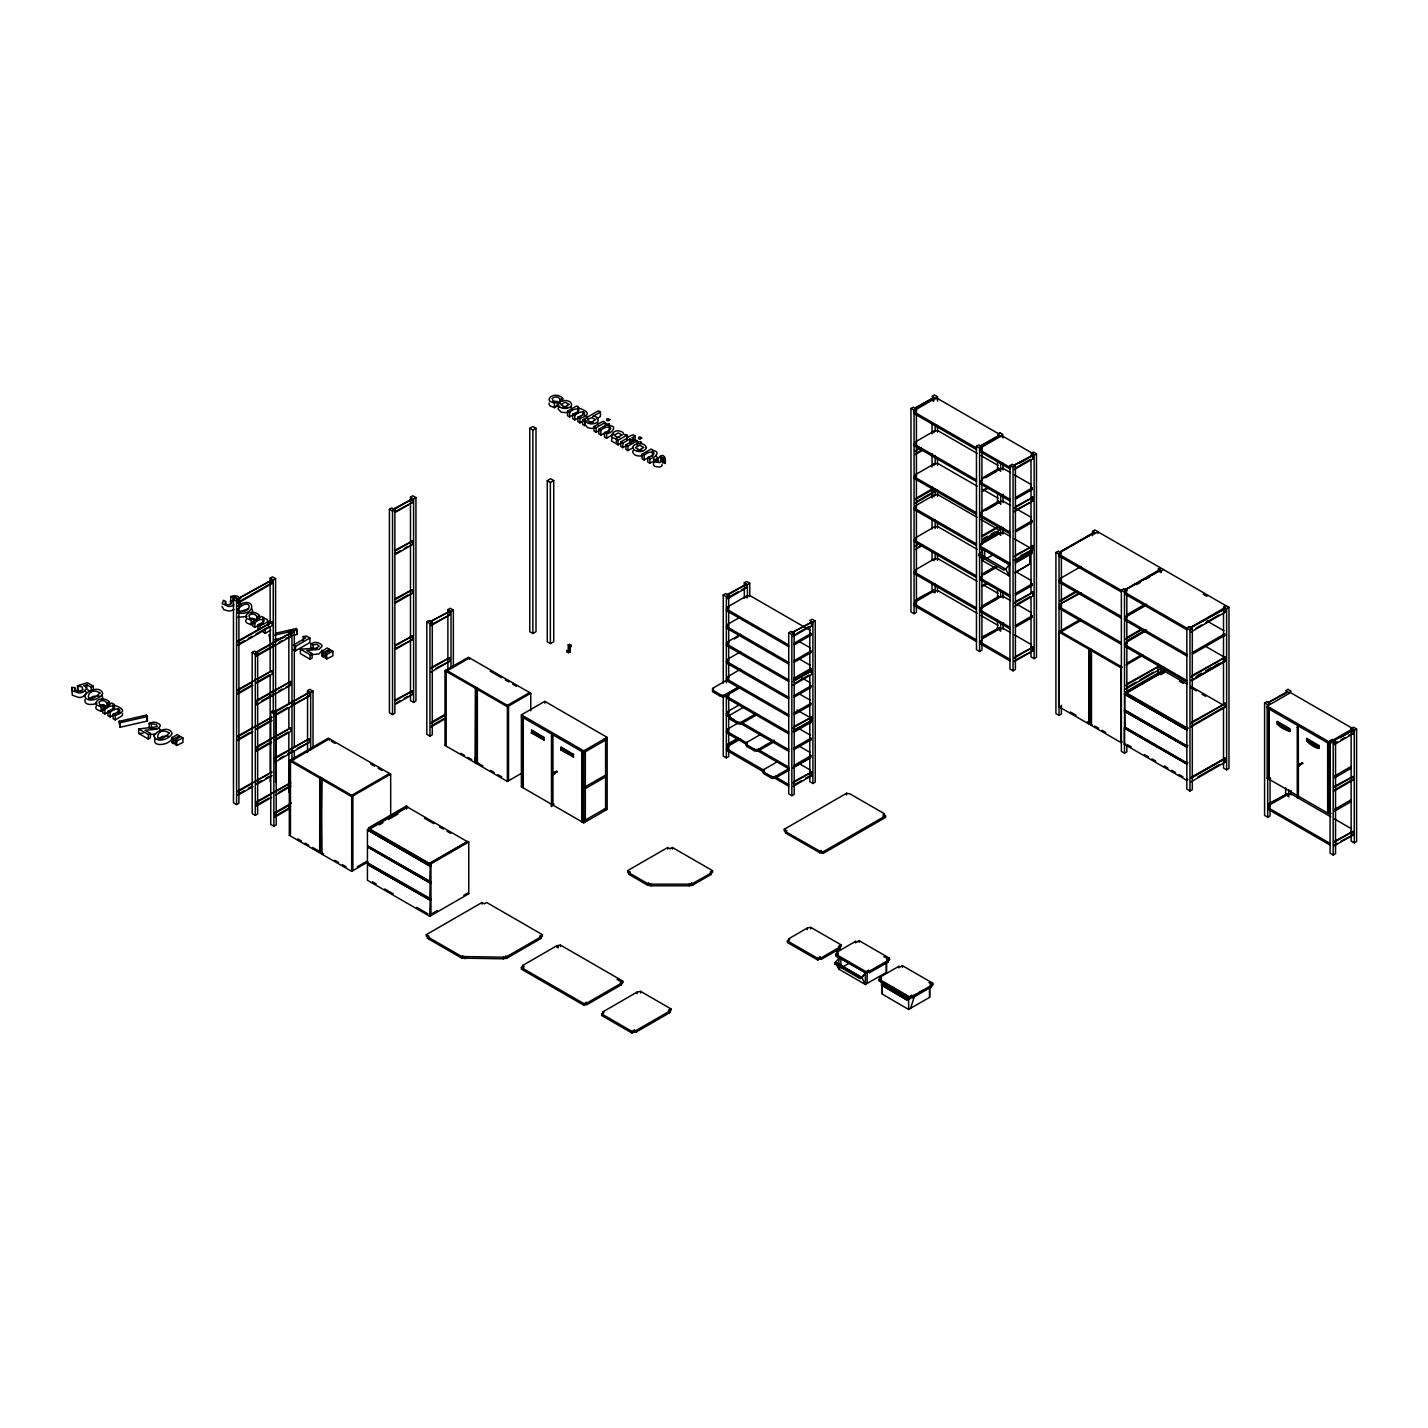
<?xml version="1.0" encoding="UTF-8"?>
<svg xmlns="http://www.w3.org/2000/svg" width="1428" height="1428" viewBox="0 0 1428 1428"><rect width="100%" height="100%" fill="white"/><g stroke="black" fill="none" stroke-linecap="round" stroke-linejoin="round"><path stroke-width="1.5" d="M557.063 772.334C557.991 769.728 554.01 772.602 557.099 771.602M1302.836 763.623L1301.783 762.623L1301.711 763.873L1302.747 762.855M319.765 852.48L319.872 777.385L319.658 852.873L289.313 835.344L289.313 760.642L328.315 738.151L390.683 774.154L390.683 815.906M319.426 852.284L319.872 847.589M475.453 762.588L475.56 687.493L477.363 688.064L477.363 763.23L478.434 763.855L477.095 763.891L507.368 781.455L521.506 773.298M475.131 762.391L475.185 757.929M1089.153 723.728L1089.261 648.615L1091.063 649.204L1091.063 724.371L1092.134 724.978L1090.724 725.067L1090.76 650.329L1092.081 650.24L1090.956 649.579M1088.832 723.532L1088.886 719.052M110.92 710.591L104.904 713.964L102.798 712.75L102.798 708.252L104.904 709.448C110.527 703.308 120.827 706.271 107.992 711.233L107.992 715.749L110.099 716.963L114.775 714.25M430.56 866.136L368.192 830.132L368.585 828.276L430.953 864.297L430.56 866.136L367.424 829.918L367.424 846.054L430.953 881.844M1126.621 695.49L1187.489 730.172L1125.121 694.169L1125.514 692.33L1187.882 728.334M1124.728 711.501L1124.728 694.186M1186.704 778.956L1187.882 779.634L1186.704 780.313L1124.354 744.309L1124.354 728.173L1187.489 764.391L1125.121 728.387L1124.728 711.287M172.145 737.116C171.949 745.059 150.618 748.201 155.241 738.33M106.672 708.181C109.599 702.522 103.173 698.078 98.978 702.148L99.746 704.611L103.941 705.254L103.941 709.752L101.174 711.34L97.033 709.627A6.712 3.873 0 0 1 95.801 707.431L96.283 705.932M256.701 620.769C259.128 615.379 252.81 611.773 248.954 615.575L249.704 618.038L253.916 618.663L253.916 621.662M559.919 403.017C562.311 397.752 555.563 395.003 552.243 398.501L552.993 400.965L557.188 401.589L557.188 406.087L554.421 407.676L550.298 405.963A6.712 3.873 0 0 1 549.066 403.767L549.173 402.999M881.344 985.07L906.958 1000.011L881.469 984.838M906.887 1000.064L907.405 998.975M221.983 606.454L223.928 609.774L228.498 610.988A5.694 3.284 0 0 0 231.961 610.399L233.96 609.221M531.502 731.297L531.662 730.226L544.122 737.419C544.514 741.239 530.466 731.886 531.662 730.226L544.122 738.33M544.122 740.115L531.502 733.099L531.662 732.029L544.122 739.222L543.979 740.204M560.883 748.272L561.043 747.183L573.52 754.395C574.038 757.179 559.758 749.468 561.043 747.183L573.52 755.287L573.52 754.395L573.199 755.376M573.52 757.09L560.883 750.075L561.043 748.986L573.52 756.197L573.36 757.179M1277.275 724.389L1277.417 723.3L1289.895 730.493C1290.68 733.171 1275.972 725.602 1277.417 723.3L1289.895 731.404M1319.293 746.576L1306.656 739.543L1306.816 738.472L1319.293 745.666L1319.133 746.665M1306.656 741.346L1306.816 740.275L1319.293 747.469C1319.668 751.289 1305.62 741.935 1306.816 740.275L1319.293 748.361M531.502 733.01L531.662 732.029L531.502 733.099M543.979 738.419L544.122 737.419L543.818 738.419M561.043 749.896L561.043 748.986L560.883 750.075M1289.734 729.69L1289.895 728.708L1277.417 721.497L1277.275 722.586L1289.895 729.601M1306.656 739.454L1306.816 738.472L1306.656 739.543M1319.133 748.468L1319.293 747.469L1318.972 748.468M983.392 549.423L978.448 555.438L1004.027 570.2L1004.366 568.915M552.529 773.387L552.707 774.583M552.636 774.012L553.261 772.726M1298.391 765.426L1299.516 763.801L1298.248 765.105M1298.998 764.48C1308.369 760.66 1293.072 767.55 1300.301 763.855M74.702 690.599L74.702 687.582L71.668 687.439L72.31 690.724L78.808 692.973A6.837 3.945 0 0 0 82.895 692.259L86.34 688.831A6.212 3.588 0 0 0 85.234 686.654L83.716 685.726L86.805 684.762L91.231 687.314L93.266 686.136L93.266 690.634M598.35 425.169L597.654 422.438M660.914 460.923L661.128 457.442L665.341 458.995C663.556 451.641 656.862 457.174 658.005 462.029M664.538 460.958L665.341 463.493L662.503 461.958M74.702 687.582L74.863 689.974L78.754 691.295L82.949 689.653L82.021 686.904L77.505 685.761L77.505 690.277L82.021 691.402M660.914 457.906L662.217 460.798L659.718 462.618L654.899 461.958L653.471 459.691L656.505 459.352L656.809 460.887L658.826 460.941M910.618 1008.168L914.527 996.101L908.601 999.529L882.629 984.142M860.191 978.019L861.495 977.216M860.352 977.805L834.666 963.454M1298.855 764.694L1299.319 765.729L1299.891 763.623M85.073 699.345C83.145 705.682 93.534 705.146 96.997 703.022M159.954 731.921L160.329 730.529A6.355 3.677 0 0 0 159.151 728.494M246.241 619.359L245.777 620.859A6.712 3.873 0 0 0 247.008 623.036L251.149 624.75L253.916 623.161L252.435 623.197M586.997 418.6L587.551 417.119L586.212 415.726M552.386 773.066L554.582 772.619M554.242 774.19C559.99 769.585 552.047 771.959 553.546 774.458M611.773 438.182L611.487 441.002L614.611 442.841M1004.259 569.165L1005.294 568.79M835.915 962.454L834.595 963.704M101.531 700.059L102.745 697.971L101.995 695.543M251.506 613.487L252.72 611.398L251.971 608.953M554.028 774.476L554.528 772.584M237.673 609.131C252.256 595.262 253.666 615.129 237.708 610.845M1009.596 564.56L1005.615 569.094L979.269 553.868L982.839 560.811L982.285 548.316M1009.257 575.948L982.732 560.758M839.593 957.867L835.023 962.65M834.648 963.864L860.209 978.626M865.35 972.29L865.422 984.499L838.914 969.184L838.914 957.135M861.798 977.395L867.117 971.522L867.189 982.357L865.386 984.463L861.798 977.395L835.523 962.222L839.146 969.148M867.189 971.558L861.816 977.52L835.451 962.311L839.039 969.237M233.96 604.722L231.961 605.9A5.694 3.284 0 0 1 228.498 606.489L222.143 603.687L223.536 600.278L225.624 601.491L225.178 603.562C226.945 606.543 235.12 603.58 230.443 601.063L233.532 600.617M570.718 406.694C574.734 400.768 562.632 398.662 559.312 402.303A6.462 3.731 0 0 0 558.152 404.481C559.615 409.354 567.166 409.425 570.718 406.694L571.843 409.033M552.475 773.833C555.171 771.12 552.457 775.511 552.368 774.494M553.296 774.422L554.653 772.887L553.1 772.566M1298.427 725.977L1297.267 727.548M609.274 424.991L609.256 423.42M606.561 423.42L606.115 424.634L607.9 425.33M319.729 778.117L289.313 760.642M475.435 688.225L445 670.749L445 745.452L475.453 762.909M321.55 852.73L320.925 777.992L319.872 777.385M477.327 762.802L476.577 688.064M1089.136 649.347L1058.701 631.872L1058.701 706.592L1089.064 724.121L1089.261 648.615M1090.867 723.996L1090.278 649.204M613.612 433.987L606.597 438.253L604.49 437.039L604.49 432.541C617.842 427.632 606.24 424.17 600.885 430.471L598.778 429.257L598.778 433.755L600.885 434.969L609.167 431.363M88.857 698.827L93.159 696.346L99.157 696.043M238.833 612.237L247.597 609.006M158.205 738.865L162.506 736.384L168.504 736.08M239.226 601.545L239.993 601.01A5.105 2.945 0 0 0 240.529 600.456M1090.992 723.96L1087.333 721.765M268.143 624.714L269.178 624.036M171.753 738.133L177.126 734.563L179.517 735.938L173.323 739.044L171.753 738.133L171.753 742.631L173.323 743.542L176.429 741.989M175.162 740.097L180.535 736.527L182.927 737.901L182.927 742.399L176.733 745.505L175.162 744.595L175.162 740.097L176.733 741.007L182.927 737.901M326.387 655.398L323.299 656.951L321.728 656.041L321.728 651.543L327.101 647.973L329.493 649.347L329.493 652.346M325.12 653.506L330.511 649.936L332.885 651.311L332.885 655.827L326.709 658.933L325.12 658.005L325.12 653.506L326.709 654.417L332.885 651.311M554.064 733.706L551.494 736.277M551.494 805.588L551.494 806.481L552.672 804.91L552.672 734.706M1297.267 796.86L1297.267 797.77L1298.427 796.199L1298.284 725.888M237.084 606.168C255.862 593.905 257.219 616.825 237.351 612.898M562.703 401.411L562.703 398.412C559.794 394.217 550.708 393.932 549.066 399.269A6.712 3.873 0 0 0 550.298 401.464L554.421 403.178L557.188 401.589M559.919 400.018L562.703 398.412M233.478 599.332L235.816 597.975L238.922 599.778L238.922 803.214L236.584 804.571L233.478 802.768L233.478 599.332L236.584 601.134L238.922 599.778M270.142 622.394L270.142 578.161L272.48 576.823L275.586 578.608L275.586 711.287M389.416 509.296L391.754 507.957L394.86 509.76L394.86 713.197L392.522 714.535L389.416 712.75L389.416 509.296L392.522 511.099L394.86 509.76M410.479 497.14L412.817 495.784L415.941 497.587L415.941 701.023L413.602 702.38L410.479 700.577L410.479 497.14L413.602 498.943L415.941 497.587M529.752 428.275L532.876 426.472L536 428.275L536 631.711L532.876 633.514L529.752 631.711L529.752 428.275L532.876 430.078L536 428.275M392.914 509.278L412.424 498.907L412.424 502.513L395.574 512.241M272.088 579.946L236.834 599.385L272.088 579.946L272.088 583.534L237.619 603.437M393.7 509.725L412.424 498.907M270.142 578.161L273.248 579.964L275.586 578.608M574.288 414.209L569.611 416.905L567.523 415.709L567.523 411.21L576.591 405.963L578.679 407.176L577.84 407.658C583.534 409.836 594.655 413.549 579.964 418.386L577.858 417.172L577.858 421.671L579.964 422.884L585.551 419.653M236.834 602.991L271.302 583.088M394.788 511.795L412.424 502.513M567.523 411.21L569.611 412.406C575.252 406.266 585.551 409.211 572.699 414.191L572.699 418.69L574.806 419.903L580.839 416.548M572.699 414.191L574.806 415.405C580.446 409.283 590.799 412.174 577.858 417.172M582.606 419.903L585.641 420.564L584.695 425.615L582.606 424.402L582.606 419.903L598.332 410.836L600.42 412.032L600.42 416.548L596.565 418.761M600.42 412.032L592.709 416.494C598.564 415.173 600.67 422.902 594.155 423.527A6.497 3.748 0 0 1 590.442 423.848L587.247 422.884L585.641 420.564M109.456 705.057L109.456 702.058C106.529 697.881 97.443 697.596 95.801 702.933A6.712 3.873 0 0 0 97.033 705.129L101.174 706.842L103.941 705.254M106.672 703.665L109.456 702.058M259.414 618.485L259.414 615.486C256.504 611.291 247.419 611.005 245.777 616.343A6.712 3.873 0 0 0 247.008 618.538L251.149 620.252L253.916 618.663M256.647 617.092L259.414 615.486M102.798 708.252L111.866 703.004L113.972 704.218L113.133 704.7C118.81 706.878 129.948 710.591 115.24 715.428L113.133 714.214L113.133 718.712L115.24 719.926L122.272 715.642L122.612 713.679M260.896 624.018L254.862 627.374L252.774 626.16L252.774 621.662L261.842 616.432L263.93 617.628L263.091 618.128L267.018 619.216L267.464 620.93L270.588 621.287M599.76 430.131L596.119 432.22L594.03 431.006L594.03 426.508L603.098 421.278L605.186 422.492L605.186 426.99M252.774 621.662L254.862 622.876C260.503 616.717 270.802 619.681 257.968 624.661L257.968 629.159M594.03 426.508L596.119 427.722L605.186 422.492M598.778 429.257L607.846 424.009L609.952 425.223L609.113 425.705C617.86 425.598 612.326 433.219 606.597 433.755L604.49 432.541M107.992 711.233L110.099 712.447C115.739 706.324 126.075 709.216 113.133 714.214M257.968 624.661L260.057 625.875L267.232 622.18L269.678 623.465M236.834 641.493L272.088 622.055L272.088 625.642L237.619 645.545M394.788 550.298L412.424 541.016L412.424 544.621L395.574 554.35M237.619 641.957L272.088 622.055M395.574 550.762L412.424 541.016M236.834 645.099L244.491 640.672M248.329 638.459L252.149 636.263M255.987 634.05L269.392 626.303M394.788 553.903L400.411 550.655M404.16 548.495L407.908 546.335M263.109 632.122L265.215 633.336L270.82 630.105M621.644 442.769L618.021 444.858L615.914 443.644L616.86 438.592C606.614 438.967 613.522 428.257 620.377 431.345A5.801 3.356 0 0 1 623.09 432.613L623.929 434.523L627.088 435.129L627.088 439.628M547.263 480.683L550.601 478.755L553.725 480.558L553.725 641.69L550.369 643.617L547.263 641.815L547.263 480.683L550.369 482.486L553.725 480.558M615.914 439.146L618.021 440.359L627.088 435.129M252.185 652.435L254.523 651.097L257.647 652.899L257.647 814.031L255.309 815.37L252.185 813.567L252.185 652.435L255.309 654.238L257.647 652.899M288.849 704.111L288.849 631.283L291.187 629.926L294.311 631.729L294.311 746.505M626.374 445.572L622.822 447.642L620.734 446.428L620.734 441.93L627.838 437.825L626.946 437.307L633.122 434.772L635.21 435.986L635.21 440.484M256.326 652.757L290.794 632.854L290.794 636.46L256.326 656.344L255.541 652.293L290.794 632.854M288.849 631.283L291.972 633.068L294.311 631.729M620.734 441.93L622.822 443.126L629.944 439.021L631.569 439.967L633.514 438.842L633.514 441.841M635.21 435.986L631.89 437.896L633.514 438.842M255.541 655.898L274.694 644.849M278.531 642.636L282.351 640.422M286.189 638.209L290.794 636.46M633.407 447.464L627.981 450.605L625.875 449.392L625.875 444.893L634.942 439.663L637.049 440.877L637.049 445.375M625.875 444.893L627.981 446.107L637.049 440.877M303.2 641.029L303.2 636.513L305.681 637.959L293.347 645.081L295.507 646.331L309.894 638.03L309.894 642.546L295.507 650.829L293.347 649.579M138.677 728.958L148.333 734.527L150.368 733.349L150.368 737.865L148.333 739.026L138.677 733.456L138.677 728.958L157.223 726.727L156.384 724.567L149.155 723.371L149.155 727.869L156.384 729.083M650.115 456.674L644.189 459.977L642.082 458.745L642.082 454.247L651.15 449.017L653.256 450.231L652.418 450.712C661.182 450.605 655.63 458.209 649.901 458.763L647.794 457.549L647.794 462.047L649.901 463.261C651.525 461.815 660.629 459.156 655.987 456.014M236.834 690.117L272.088 670.66L272.088 674.266L256.772 683.102M394.788 598.921L412.424 589.639L412.424 593.227L395.574 602.973M642.082 454.247L644.189 455.461C649.544 449.177 661.146 452.64 647.794 457.549M237.619 690.563L252.934 681.709M256.772 679.496L272.088 670.66M395.574 599.367L412.424 589.639M236.834 693.705L252.149 684.869M255.987 682.655L269.392 674.909M394.788 602.509L407.908 594.941M237.619 694.151L252.934 685.315M300.416 649.169L310.072 654.738L312.107 653.56L312.107 658.058L310.072 659.236L300.416 653.667L300.416 649.169L316.123 648.169L319.194 646.188L316.998 644.314L313.053 644.831L310.893 643.582L310.893 648.08L313.053 649.329L313.053 644.831M255.541 700.916L290.794 681.459L290.794 685.065L256.326 704.968L256.326 701.362L290.794 681.459M261.288 701.202L274.694 693.455M278.531 691.241L282.351 689.028M286.189 686.814L290.794 685.065M270.749 711.912L273.087 710.555L276.211 712.358L276.211 824.902L273.873 826.259L270.749 824.456L270.749 711.912L273.873 713.714L276.211 712.358M307.555 752.449L307.555 690.652L309.894 689.313L313.018 691.116L313.018 748.486M426.829 621.805L429.168 620.448L432.291 622.251L432.291 734.795L429.953 736.152L426.829 734.349L426.829 621.805L429.953 623.59L432.291 622.251M447.892 671.428L447.892 609.631L450.248 608.274L453.354 610.077L453.354 667.465M274.265 711.715L309.501 692.259L309.501 695.864L275.033 715.767L275.033 712.161L309.501 692.259M449.856 611.238L430.346 621.608L449.856 611.238L449.856 614.843L431.113 625.642M307.555 690.652L310.679 692.455L313.018 691.116M447.892 609.631L451.016 611.434L453.354 610.077M236.834 736.473L272.088 717.017L256.772 725.87M394.788 645.277L412.424 635.995L412.424 639.583L395.574 649.329M274.265 715.321L287.653 707.574M291.49 705.361L309.501 695.864M432.202 624.125L449.856 614.843M237.619 736.919L252.934 728.066M395.574 645.724L412.424 635.995M236.834 740.061L250.239 732.332M255.987 729.012L271.302 720.176M394.788 648.865L412.424 639.583M237.619 740.525L252.934 731.671M256.772 729.458L272.088 720.622M255.541 747.272L290.794 727.816L290.794 731.422L275.479 740.257M271.641 738.883L256.326 747.719L256.326 751.324L271.641 742.471M275.479 736.669L290.794 727.816M257.468 749.771L270.874 742.024M274.694 739.811L288.099 732.082M274.265 758.072L309.501 738.615L309.501 742.221L275.033 762.124L275.033 758.518L309.501 738.615M432.202 666.876L449.856 657.594L449.856 661.2L431.113 672.017M431.113 668.411L449.856 657.594M279.995 758.357L283.833 756.144M287.653 753.93L293.4 750.61M297.238 748.397L309.501 742.221M435.951 668.322L449.856 661.2M445 670.749L468.402 657.237L530.752 693.24L530.752 710.823M236.834 791.38L272.088 771.923L256.772 780.777M394.788 700.184L412.424 690.902L412.424 694.508L395.574 704.236M237.619 791.826L252.934 782.99M395.574 700.63L412.424 690.902M236.834 794.985L244.491 790.559M248.329 788.345L252.149 786.132M255.987 783.918L261.735 780.598M265.554 778.403L269.392 776.189M396.663 702.701L400.411 700.541M404.16 698.381L407.908 696.221M237.619 795.432L252.934 786.578M256.772 784.365L272.088 775.529M916.419 479.683L916.419 612.362L914.081 613.719L910.957 611.916L910.957 408.479L913.295 407.123L916.419 408.926L916.437 477.041L914.098 478.398L976.466 514.401M933.198 397.627L914.473 408.444L933.983 398.073L933.198 397.627L933.198 401.232M910.957 408.479L914.081 410.264L916.419 408.926M937.5 396.752L935.161 398.109L932.038 396.306L934.376 394.949L937.5 396.752L937.5 401.179M915.277 409.961L933.983 399.162L937.5 398.483L997.976 433.398M916.437 410.639L914.098 411.996L976.466 447.999M255.541 802.179L290.794 782.722L275.479 791.576M271.641 793.789L256.326 802.625L256.326 806.231L271.641 797.377M255.541 805.785L268.946 798.038M278.531 792.522L290.009 785.882M275.479 795.182L290.794 786.328M977.18 453.39L937.5 430.471L933.983 431.149L915.277 441.948L916.437 442.626L914.098 443.983L976.466 479.986M274.265 812.978L291.49 803.036M432.202 721.783L445.322 714.214M290.348 804.589L275.033 813.424L275.033 817.03L290.348 808.194M431.113 723.318L446.107 714.66M568.38 651.222L568.219 644.831L570.879 645.099L570.718 646.723L569.165 644.474L570.879 646.634M916.437 444.251L914.098 445.607L976.466 481.611M569.165 645.831L569.326 644.206M568.219 644.831L570.879 645.099M276.175 815.477L289.581 807.73M432.202 725.388L443.448 718.891M568.844 652.578L567.13 650.418L567.291 651.668L569.79 652.043L570.718 645.367M431.113 726.923L446.107 718.266M567.291 651.668L568.219 651.132M569.951 652.132L567.13 650.418L567.13 651.953L569.951 652.132L569.951 645.831M915.259 450.998L920.864 447.767M916.348 453.069L920.096 450.909M915.259 454.604L922.738 450.284M390.683 774.154L351.663 796.645L321.318 779.117L321.318 853.837L351.663 871.348L367.996 861.959M530.752 693.24L507.368 706.753L477.023 689.224L477.059 763.926M289.313 835.344L290.473 834.666L290.473 759.964L352.877 795.985L352.877 870.705M445 745.452L446.179 744.773L446.179 670.071L508.546 706.075L508.546 780.795L507.368 780.116M977.18 486.18L937.5 463.279L933.983 463.957L915.277 474.756L916.437 475.435L914.098 476.774L976.466 512.777M981.928 612.558L981.928 650.151L979.59 651.507L976.466 649.704L976.466 446.268L978.805 444.911L981.928 446.714L981.928 544.014M723.246 683.227L723.246 594.941L725.585 593.584L728.691 595.387L728.691 679.264M744.309 598.225L744.309 582.767L746.648 581.428L749.771 583.213L749.771 596.458M981.857 446.25L998.69 436.522L997.529 435.843M976.466 446.268L979.59 448.071L981.928 446.714M726.745 594.708L746.255 584.338L746.255 587.943L727.53 598.76M727.53 595.155L746.255 584.338M1033.336 453.818L1002.974 436.29L999.475 436.968L980.768 447.767L981.928 448.446L979.59 449.802L1009.953 467.331M522.969 717.552L522.969 787.756L521.399 786.864L521.399 714.857L544.8 701.344L607.15 737.348L607.15 809.373L583.766 822.867L582.213 821.975L582.213 751.753L607.15 737.348M723.246 594.941L726.352 596.743L728.691 595.387M744.309 582.767L747.433 584.57L749.771 583.213M981.928 450.07L979.59 451.426L1009.953 468.937M726.745 598.314L737.99 591.817M741.739 589.657L746.255 587.943M810.229 630.408L749.754 595.494L746.237 596.172L727.53 606.971L728.691 607.65L726.352 609.006L788.72 645.01M916.348 498.086L933.198 488.358L933.198 491.946L916.348 501.692M915.259 499.621L933.983 488.804L933.983 492.392L915.259 503.209M977.18 517.364L937.5 494.463L933.983 495.123L915.277 505.923L916.437 506.601L914.098 507.957L976.466 543.961M369.763 828.954L407.569 807.123L467.599 841.788L429.774 863.619L429.774 864.957L426.026 862.798M379.205 824.849L382.99 822.671M388.666 819.386L398.109 813.942M406.391 809.158L407.569 807.123M738.758 617.931L727.53 624.411L728.691 625.089L726.352 626.446L788.72 662.449M981.857 478.237L998.69 468.509L998.69 470.133L997.529 469.455L997.547 460.637M982.625 478.683L999.475 468.955L1002.974 468.277L1010.56 472.668M985.588 477.684L996.815 471.204M981.928 480.433L979.59 481.789L1009.953 499.318M1009.953 465.599L1012.291 464.243L1015.397 466.046L1015.397 669.482L1013.059 670.839L1009.953 669.036L1009.953 465.599L1013.059 467.384L1015.397 466.046M1032.962 455.193L1013.452 465.564L1032.962 455.193L1032.962 458.799L1014.237 469.616M1019.11 463.44L1030.338 456.96M1036.478 453.872L1033.354 452.069L1031.016 453.426L1034.14 455.229L1036.478 453.872L1036.478 657.308L1034.14 658.665L1031.016 656.862L1031.016 597.154M1017.2 467.01L1030.32 459.423M983.731 489.786L987.48 487.626M982.625 491.321L988.247 488.073M368.192 847.232L430.56 883.236L430.56 882.076L368.192 846.072L368.192 847.232L430.56 883.236M740.632 634.3L727.53 641.868L728.691 642.546L726.352 643.885L788.72 679.889M734.242 638.994L737.99 636.834M916.437 540.212L914.098 541.569L976.466 577.572M357.375 866.742L366.835 861.298M915.259 545.978L919.007 543.818M430.56 900.354L367.799 864.565L430.56 900.354L430.953 898.498L429.774 899.176L367.424 863.172L367.46 847M918.222 546.96L921.97 544.8M981.857 511.028L998.69 501.299L998.69 502.924L997.529 502.245M915.259 549.566L922.738 545.246M1010.56 505.458L1002.974 501.085L999.475 501.764L980.768 512.563L981.928 513.241L979.59 514.58L1009.953 532.109M740.632 651.739L727.53 659.308L728.691 659.986L726.352 661.342L788.72 697.346M985.588 510.492L996.815 504.013M1015.379 497.587L1032.212 487.858L1032.212 489.483L1015.379 499.211M583.463 750.682L581.892 751.574L581.892 821.796L583.463 820.886M521.399 786.864L522.969 785.971M788.72 632.747L791.058 631.39L794.182 633.193L794.182 794.325L791.844 795.682L788.72 793.879L788.72 632.747L791.844 634.55L794.182 633.193M811.747 622.162L792.237 632.515L811.747 622.162L811.747 625.75L793.004 636.567M815.245 621.019L812.139 619.234L809.801 620.573L812.907 622.376L815.245 621.019L815.245 782.151L812.907 783.508L809.801 781.705L809.801 675.765M1015.326 506.601L1032.962 497.301L1032.962 500.907L1014.237 511.724M795.985 633.961L809.087 626.392M1014.237 508.118L1032.962 497.301M1015.326 510.189L1032.962 500.907M740.632 669.196L727.53 676.747L728.691 677.425L726.352 678.782L788.72 714.785M915.277 569.915L933.983 559.116L937.5 558.437L977.18 581.339M740.436 687.457L725.121 696.293A3.302 1.91 0 0 1 720.444 696.293L713.393 692.205L713.393 690.599A3.302 1.91 0 0 1 713.393 687.885L726.781 680.156M916.437 570.575L914.098 571.932L976.466 607.935M794.111 643.243L810.943 633.532L810.943 635.139L794.111 644.867M981.857 535.875L998.707 526.147M982.625 536.321L999.493 526.593L999.493 530.199L982.625 539.927M983.731 538.392L987.48 536.232M991.228 534.072L994.959 531.912M981.857 542.212L998.69 532.483L998.69 534.108L981.857 543.836M982.589 542.622L999.421 532.912L1000.635 533.608L1002.974 532.269L1010.56 536.642M468.759 842.002L467.599 841.342L429.774 863.172L430.953 863.833L468.759 842.002L468.759 893.767L429.774 916.276L367.424 880.273L367.46 864.101M430.953 864.743L368.192 828.954M713.393 690.599L720.444 694.668A3.302 1.91 0 0 0 725.121 694.668L738.526 686.939M729.405 692.651L733.153 690.492M738.758 687.725L727.53 694.204L728.691 694.883L726.352 696.221L788.72 732.225M1015.379 530.377L1032.212 520.667L1032.212 522.273L1015.379 532.001M794.111 660.7L810.943 650.972L810.943 652.596L794.111 662.306M554.064 803.928L552.511 804.821L552.511 734.617M585.248 786.81L605.526 775.118M585.248 788.613L605.526 776.921M916.348 599.349L933.983 590.067L915.259 600.885M986.552 558.544L992.406 555.171M977.18 613.326L937.5 590.424L933.983 591.103L915.277 601.902L916.437 602.58L914.098 603.919L976.466 639.923M738.758 705.164L727.53 711.644L728.691 712.322L726.352 713.679L730.136 715.856M916.437 604.187L914.098 605.543L976.466 641.547M757.179 714.571L741.864 723.407A3.302 1.91 0 0 1 737.187 723.407L730.136 719.319L730.136 717.713A3.302 1.91 0 0 1 730.136 715L743.524 707.271M794.111 678.139L810.943 668.411L810.943 670.035L794.111 679.764M794.111 680.049L811.747 670.767L811.747 674.355L793.004 685.172M793.004 681.584L811.747 670.767M981.857 574.199L994.941 566.63M1015.326 555.206L1032.962 545.924L1032.962 549.512L1014.237 560.329M795.985 682.566L809.087 674.998M982.625 574.645L995.727 567.077M1014.237 556.741L1032.962 545.924M983.713 574.734L996.815 567.184M981.928 576.394L979.59 577.751L1009.953 595.28M1020.949 555.563L1032.962 549.512M430.953 898.944L368.192 863.172L368.192 864.333M1015.326 561.525L1032.158 551.815L1032.158 553.439L1015.326 563.15M736.884 723.693L727.53 729.083L728.691 729.762L726.352 731.118L747.147 743.113M730.136 717.713L737.187 721.783A3.302 1.91 0 0 0 741.864 721.783L755.269 714.054M981.857 585.837L985.606 583.677M982.625 586.283L988.247 583.035M794.111 695.579L810.943 685.868L810.943 687.475L794.111 697.203M582.213 821.975L583.766 821.064M585.248 820.118L605.526 808.426L607.15 809.373M1014.951 572.574L1030.195 563.774L1030.195 553.725L1030.123 563.828L1014.897 572.699M1061.379 705.218L1061.379 714.054L1059.04 715.41L1055.917 713.607L1055.917 552.475L1058.255 551.119L1061.379 552.922L1059.023 554.367L1121.391 590.389L1123.711 588.907L1126.835 590.71L1124.514 592.192L1186.882 628.195L1189.97 629.873L1192.309 628.516L1192.309 789.648L1189.97 791.005L1186.846 789.202L1186.846 628.07L1189.185 626.714L1192.309 628.516M1092.581 531.305L1094.919 529.949L1098.043 531.751L1095.669 533.215L1092.581 531.305L1092.581 535.714M431.667 913.831L437.343 910.564M463.814 895.285L467.599 893.089L468.759 893.767M726.745 744.595L737.99 738.097M1060.201 553.975L1060.201 552.35L1094.491 532.555L1094.491 534.161M727.53 745.041L738.776 738.544M740.632 738.972L727.53 746.541L728.691 747.219L726.352 748.558L764.159 770.388M794.111 713.036L810.943 703.308L810.943 704.932L794.111 714.643M981.857 606.186L998.69 596.458L998.69 598.082L981.857 607.81M774.119 741.792L758.803 750.628A3.302 1.91 0 0 1 754.127 750.628L747.076 746.558L747.076 744.934A3.302 1.91 0 0 1 747.076 742.221L760.464 734.492M982.625 606.632L999.475 596.922L1002.974 596.244L1010.56 600.617M981.928 610.006L979.59 611.362L1009.953 628.891M723.246 696.471L723.246 756.072L726.352 757.875L728.691 756.519L728.691 692.509M1015.379 593.548L1032.212 583.82L1032.212 585.444L1015.379 595.173M426.276 934.68L428.614 936.036L428.614 937.66L426.276 936.304L426.276 934.68L482.021 902.496L484.36 903.853L486.698 902.496L542.426 934.68L542.426 936.304L540.087 937.66L540.087 936.036L542.426 934.68M540.087 936.036L541.266 938.321L506.958 958.134L503.459 958.813L461.744 958.134L427.436 938.321L428.614 936.036M794.111 726.406L811.747 717.124L811.747 720.729L793.004 731.529M427.436 938.321L428.614 937.66M793.004 727.941L811.747 717.124M747.076 744.934L754.127 749.004A3.302 1.91 0 0 0 758.803 749.004L774.119 740.168M1015.326 601.563L1032.962 592.281L1032.962 595.887L1014.237 606.686M794.111 730.011L811.747 720.729M1014.237 603.098L1032.962 592.281M794.111 730.476L810.943 720.747L810.943 722.372L794.111 732.1M1081.157 566.416L1060.201 578.519L1061.361 580.821M1017.2 604.08L1030.32 596.511M1061.361 579.197L1059.023 580.553L1121.391 616.557M981.857 637.138L999.493 627.856L982.625 637.602M981.857 638.173L998.69 628.445L997.529 627.784M982.625 638.619L999.475 628.909L1002.974 628.231L1010.56 632.604M794.111 747.915L810.943 738.205L810.943 739.811L794.111 749.539M981.928 640.387L979.59 641.725L1009.953 659.254M789.149 770.12L775.743 777.849A3.302 1.91 0 0 1 771.066 777.849L764.016 773.78L764.016 772.155A3.302 1.91 0 0 1 764.016 769.46L777.403 761.713M1015.379 625.535L1032.212 615.825L1032.212 617.431L1015.379 627.16M1061.2 599.831L1076.516 590.996M1060.058 601.384L1077.301 591.442M1061.2 603.437L1078.426 593.477M1081.121 592.834L1059.29 604.544M1061.361 606.989L1061.361 605.365L1059.023 606.721L1121.391 642.725M427.436 936.714L461.744 956.51L503.459 957.188L506.958 956.51L541.266 936.714M794.111 765.372L810.943 755.644L810.943 757.268L794.111 766.979M726.352 750.182L771.066 776.225A3.302 1.91 0 0 0 775.743 776.225L789.149 768.496M792.968 767.907L810.194 757.965M627.588 870.669L629.926 872.008L629.926 873.633L627.588 872.276L627.588 870.669L667.733 847.482L670.071 848.839L672.409 847.482L712.572 870.669L712.572 872.276L692.687 883.486L689.171 884.164L650.972 884.164L647.473 883.486L628.766 872.686L628.766 874.311L647.473 885.11L650.972 885.788L689.171 885.788L692.687 885.11L711.394 874.311L710.234 872.008L712.572 870.669M628.766 872.686L629.926 872.008M628.766 874.311L629.926 873.633M794.111 781.312L811.747 772.03L811.747 775.636L793.004 786.453M793.004 782.847L811.747 772.03M1136.331 584.73L1140.151 582.535M1145.863 579.232L1149.683 577.019M1161.16 572.646L1161.16 571.021L1163.499 569.54L1225.849 605.686M1015.326 656.469L1032.962 647.187L1032.962 650.793L1014.237 661.61M1058.701 631.872L1080.71 619.216M794.111 784.918L801.608 780.598M805.338 778.421L809.087 776.261M1014.237 658.005L1032.962 647.187M1061.075 631.89L1079.979 620.984M1015.326 660.075L1032.962 650.793M1126.799 614.772L1143.953 604.883M1146.648 604.222L1125.675 616.325L1126.853 617.003L1124.514 618.36L1186.882 654.363M1126.799 616.396L1143.953 606.489M522.559 967.131L522.559 965.506L556.849 945.711L560.365 945.033L622.733 981.036L622.733 982.66L620.395 984.017L621.555 984.695L620.395 982.393L622.733 981.036M621.555 984.695L587.247 1004.491L583.749 1005.169L521.381 969.166L521.381 967.541L523.719 966.185L523.719 967.809M785.418 832.917L786.596 830.632L785.418 832.917L819.726 852.73L823.224 853.391L885.592 817.387L885.592 815.781L823.224 851.784L819.726 851.106L784.258 830.9L784.258 829.275L846.625 793.272L850.124 793.95L884.432 813.746L883.254 816.048L884.432 813.746M1126.656 637.62L1141.972 628.784M1125.514 639.173L1142.757 629.23M1128.709 639.851L1145.863 629.944M1126.656 641.226L1145.791 630.159M1125.514 642.779L1146.648 630.408M1223.51 607.043L1225.849 605.543L1228.972 607.346L1228.972 768.478L1226.634 769.835L1223.51 768.032L1223.51 708.431M1126.781 663.27L1141.9 654.542M1090.76 650.329L1121.069 667.876L1122.247 667.215L1059.879 631.194M1126.049 665.037L1143.078 655.22M1225.474 608.471L1190.22 627.927L1225.474 608.471L1225.474 612.076L1191.006 631.979M1223.51 606.9L1226.634 608.703L1228.972 607.346M1058.701 706.592L1061.075 706.61M1195.968 628.213L1201.716 624.893M1205.535 622.679L1218.941 614.95M1126.656 683.976L1159.982 665.644L1159.982 669.232L1125.514 689.135M1125.514 685.529L1159.982 665.644M1126.656 687.582L1136.224 682.048M1140.062 679.835L1153.467 672.106M521.381 967.541L583.749 1003.545L587.247 1002.867L621.555 983.071M1192.291 652.578L1224.688 633.889L1224.688 635.496L1192.291 654.202M1187.007 684.173L1164.498 671.178L1126.692 692.991L1126.692 694.347M1160.714 674.694L1164.498 672.517L1164.498 671.178M602.848 1013.487L602.848 1011.881L637.138 992.067L640.654 991.389L671.017 1008.918L671.017 1010.542L668.679 1011.899L668.679 1010.274L671.017 1008.918M668.679 1010.274L669.893 1012.595L635.585 1032.39L634.371 1031.694L632.033 1033.051L601.67 1015.522L601.67 1013.898L604.008 1012.541L602.848 1011.881M1192.13 675.426L1225.474 657.076L1225.474 660.682L1191.006 680.585M1191.006 676.979L1225.474 657.076M1198.003 675.462L1201.823 673.266M1205.625 671.053L1211.355 667.751M1215.157 665.555L1218.976 663.36M1195.968 676.818L1201.716 673.498M1205.535 671.285L1225.474 660.682M1192.291 680.371L1224.688 661.682L1224.688 656.63M1090.724 725.067L1121.069 742.596L1122.247 741.917M1124.354 744.309L1125.514 743.631M788.577 940.463L788.577 938.856L807.284 928.039L810.783 927.379L841.146 944.89L841.146 946.514L838.807 947.871L840.021 948.567L838.807 946.246L841.146 944.89M840.021 948.567L821.314 959.366L820.1 958.67L817.762 960.027L787.399 942.498L787.399 940.874L789.738 939.517L788.577 938.856M601.67 1013.898L632.033 1031.427L634.371 1030.07L635.585 1030.784L669.893 1010.97M1124.496 753.199L1124.496 592.067L1121.373 590.264L1121.373 751.396L1124.496 753.199L1126.835 751.842L1126.835 745.22M1192.13 721.783L1225.474 703.451L1225.474 707.038L1191.006 726.941M1191.006 723.336L1225.474 703.451M1191.666 725.692L1223.796 707.146M787.399 940.874L817.762 958.402L820.1 957.046L821.314 957.76L840.021 946.942M1187.882 745.434L1186.704 746.112L1124.354 710.109M1126.621 712.59L1187.489 747.272L1127.013 712.358M1264.583 702.879L1266.922 701.541L1270.045 703.326L1267.707 704.682L1264.583 702.879L1264.583 815.424L1267.707 817.227L1270.045 815.888L1270.045 778.367M836.897 952.137L838.129 954.457L836.897 952.137L855.622 941.338L856.836 942.034L859.174 940.695L889.519 958.224L889.519 959.83L887.181 961.187L888.359 961.865L869.652 972.664L868.474 970.362L869.652 971.04L888.359 960.241L887.323 959.152M837.219 955.064L836.058 955.743L866.421 973.182L835.791 955.814L835.791 954.19L838.129 952.851M1270.295 778.135L1268.724 779.045L1267.171 778.135L1267.171 706.128L1290.555 692.634L1352.923 728.637M1270.295 707.931L1268.724 708.823L1268.724 779.045M1270.599 708.109L1269.046 709.002L1269.046 779.224L1327.665 813.067L1329.236 812.175M1187.882 762.534L1186.704 763.212L1124.354 727.209M840.985 968.005L848.607 963.597M1192.13 776.689L1225.474 758.357L1225.474 761.963L1191.006 781.848M1191.666 777.457L1223.796 758.911M1191.006 778.26L1225.474 758.357M1197.878 776.975L1218.941 764.819M835.791 954.19L866.136 971.718L868.474 970.362M889.519 958.224L887.181 959.562L888.341 960.366L887.323 959.866M865.422 973.503L869.027 971.433L864.565 973.111M865.35 984.445L886.467 972.343L886.467 962.293M880.166 978.733L880.166 977.109L898.872 966.31L900.086 967.024L902.425 965.667L932.787 983.196L932.787 984.82L930.449 986.159L930.449 984.535L932.787 983.196M880.487 979.947L879.309 980.715L909.672 998.154L879.041 980.786L879.041 979.162L881.379 977.823L881.379 979.43M882.254 984.303L882.326 994.156L908.672 1009.471L908.601 997.262M882.254 994.209L882.254 982.053M1330.075 740.686L1332.413 739.347L1335.537 741.132L1335.537 853.694L1333.181 855.033L1330.075 853.23L1330.075 740.686L1333.181 742.489L1335.537 741.132M1351.138 728.53L1353.476 727.173L1356.6 728.976L1356.6 841.52L1354.262 842.877L1351.138 841.074L1351.138 728.53L1354.262 730.333L1356.6 728.976M1329.236 741.953L1327.665 742.863L1327.665 813.067M1267.171 778.135L1268.724 777.243M1351.12 729.672L1327.986 743.042L1327.986 813.246L1329.539 814.156L1331.092 813.246M1353.084 730.119L1333.573 740.489L1353.084 730.119L1353.084 733.724L1334.359 744.541M1331.092 743.042L1329.539 743.934L1267.171 707.931M1340.303 737.723L1347.675 733.456M1269.046 779.224L1270.599 778.331M1333.573 744.095L1337.322 741.935M1341.07 739.758L1344.819 737.598M1348.567 735.438L1353.084 733.724M879.041 979.162L909.386 996.69L911.724 995.352L912.903 997.636L911.724 995.352M911.439 995.905L907.815 998.083L915.973 994.441M930.592 984.856L931.449 985.338L908.672 998.493M919.596 992.371L923.202 990.282M912.903 997.636L931.609 986.837L931.591 984.535M908.601 1009.417L929.717 997.315L929.646 987.123M1268.1 803.946L1287.61 793.593L1268.867 804.41M1330.807 816.852L1291.108 793.932L1287.61 794.611L1268.903 805.41L1270.063 806.088L1267.725 807.445L1330.093 843.448M1334.698 775.975L1351.281 766.39M1334.698 777.778L1351.281 768.193M1333.573 786.846L1353.084 776.493L1353.084 780.081L1334.359 790.898M1334.359 787.292L1353.084 776.493M1333.573 790.452L1350.442 780.723M1327.986 813.246L1329.539 812.354M1334.698 809.283L1351.281 799.698M1334.698 811.068L1351.37 801.554L1349.799 800.644M1333.573 841.77L1353.084 831.399L1353.084 835.005L1334.359 845.804M1334.359 842.217L1353.084 831.399M1333.573 845.358L1337.322 843.198M1341.07 841.038L1353.084 835.005M477.023 689.224L478.38 689.099L477.255 688.457M321.318 779.117L322.674 778.992L321.586 778.367M321.318 853.837L322.728 853.748L321.621 853.105M1010.078 564.167L1009.15 563.864L1009.221 576.055L1005.615 568.969M321.728 651.543L323.299 652.453L329.493 649.347M589.104 422.938L593.352 422.277M562.329 407.444L567.898 407.337M636.906 450.498L642.457 450.391M553.207 402.214L557.563 401.625L559.972 403.696M249.918 619.288L254.291 618.699L256.558 620.145M99.96 705.878L104.315 705.289L106.725 707.36M639.012 441.555C634.692 444.108 644.813 444.108 640.494 441.573M246.973 616.432L237.351 617.396M310.893 643.582L314.553 642.493A5.212 2.999 0 0 1 317.926 642.725L320.889 644.206A6.355 3.677 0 0 1 322.068 646.241L319.015 649.365L306.752 650.472L312.107 653.56M149.155 723.371L152.814 722.282A5.212 2.999 0 0 1 156.188 722.514L159.151 723.996A6.355 3.677 0 0 1 160.329 726.031L157.276 729.173L145.013 730.261L150.368 733.349M595.298 427.632L594.155 428.025A6.497 3.748 0 0 1 590.442 428.346L587.247 427.4L585.641 425.062M230.729 601.063L230.729 596.565L232.996 595.851L237.03 595.958L240.743 598.546M643.332 455.371C639.833 456.621 633.782 456.3 632.711 452.033A6.462 3.731 0 0 1 633.229 450.534M77.505 685.761L87.322 682.709L93.266 686.136M1300.248 763.801L1299.783 765.747L1298.141 765.783M230.729 596.565L236.013 597.511L237.923 599.153M575.627 413.549L577.804 413.263M1300.355 763.926L1298.695 763.998L1298.48 765.854M275.425 633.3L296.381 628.499L297.345 634.443L293.151 635.406M274.265 635.228L297.345 629.944M274.265 639.726L284.761 637.316M119.167 721.336L146.406 715.089L147.37 716.517L147.37 721.015L120.095 727.263L119.167 721.336L120.095 727.263M120.095 722.764L147.37 716.517M567.594 412.692L561.24 412.281L558.152 408.979A6.462 3.731 0 0 1 559.312 406.801M616.807 437.593L619.698 437.486M303.2 636.513L306.431 636.031L309.894 638.03M314.463 648.847L316.998 648.812M155.67 734.046L149.904 734.527M311.643 654.738L319.015 653.881L322.068 650.74A6.355 3.677 0 0 0 321.907 650.008M138.677 733.456L143.103 733.224M555.724 406.123L557.188 406.087M102.477 709.787L103.941 709.752M117.275 713.268L118.274 713.286M1090.403 723.978L1089.225 723.3M909.047 997.619L908.761 998.618M1091.474 725.049L1091.474 650.329M476.577 762.784L475.506 762.177M1032.212 455.871L1030.998 455.175L1030.998 456.799M1032.962 458.799L1032.194 454.747M914.098 413.602L976.466 449.624M980.965 455.568L997.976 465.385M1014.362 474.864L1031.444 484.717M997.529 467.831L998.69 468.509M1030.998 487.162L1032.212 487.858M1030.998 488.787L1032.212 489.483M1163.499 569.54L1098.007 531.876L1098.007 533.501M1203.179 594.209L1206.963 596.386M1161.16 571.021L1158.037 569.094L1160.375 567.737L1160.375 569.504M1159.982 570.664L1124.728 590.121L1159.982 570.361L1159.982 571.968M1225.474 612.076L1224.688 607.703L1190.381 627.517L1189.221 626.838M979.59 483.414L1009.953 500.925M982.857 489.465L997.976 498.194M1016.254 508.743L1031.444 517.507M1206.963 620.948L1223.975 630.765M997.529 500.639L998.69 501.299M1030.998 519.953L1032.212 520.667M1223.51 633.211L1224.688 633.889M1223.51 634.835L1224.688 635.496M1060.201 552.35L1061.361 553.029M1123.729 589.032L1124.907 589.71L1159.197 569.897L1159.197 571.521M1125.675 590.157L1126.853 590.835M1055.917 552.475L1059.04 554.278L1059.04 715.41M1059.023 555.992L1121.391 591.995M1124.514 593.798L1186.882 629.802M1205.071 646.027L1223.975 656.934M979.59 516.204L1009.953 533.733M980.965 519.542L997.976 529.377M1014.362 538.838L1029.534 547.602M1223.51 661.003L1224.688 661.682M998.69 532.483L997.529 531.805L997.529 533.429M1030.998 551.137L1032.158 551.815M1059.023 582.178L1121.391 618.181M1124.514 619.984L1186.882 655.987M1267.171 706.128L1329.539 742.132L1329.539 814.156M980.715 543.711L981.928 544.407L979.59 545.764L1009.953 563.292M979.858 547.317L1010.221 564.756M914.098 509.582L976.466 545.585M979.59 547.388L1009.953 564.917M980.768 547.834L981.714 549.191M1009.221 565.077L1008.364 564.578L1009.31 565.22M980.768 548.745L981.714 549.28M977.18 549.352L937.5 526.45L933.983 527.111L915.277 537.928L916.437 538.588L914.098 539.945L976.466 575.948M1016.254 571.914L1031.444 580.678M1030.998 583.124L1032.212 583.82M1030.998 584.748L1032.212 585.444M1060.201 604.704L1061.361 605.365M1125.675 642.511L1126.853 643.171L1124.514 644.528L1186.882 680.531M1059.023 608.346L1121.391 644.349M1124.514 646.152L1186.882 682.156M1190.756 686.332L1222.654 704.736M1032.962 595.887L1032.194 591.835M1225.474 707.038L1224.688 702.987M1179.492 681.192L1183.259 683.352M1190.756 687.689L1196.378 690.938M1202.019 694.186L1205.767 696.346M979.59 579.375L1009.953 596.904M982.857 584.623L997.976 593.352M1018.164 605.008L1031.444 612.666M997.529 595.779L998.69 596.458M1030.998 615.111L1032.212 615.825M980.768 607.721L981.928 608.399L979.59 609.738L1009.953 627.267M1186.704 727.209L1187.882 727.887M1125.121 692.991L1187.489 729.012M1132.315 697.596L1137.938 700.845M1141.686 703.004L1145.435 705.182M1124.354 693.954L1187.096 730.19M914.098 573.556L976.466 609.56M1334.591 819.029L1351.584 828.847M980.965 615.522L997.976 625.339M1014.362 634.8L1031.444 644.653M1351.138 831.292L1352.316 831.971M1030.998 647.098L1032.212 647.812M1225.474 761.963L1224.688 757.911M1125.121 710.109L1187.489 746.112M1124.354 711.073L1187.096 747.29M1267.725 809.069L1330.093 845.073M979.59 643.35L1009.953 660.878M1125.121 727.209L1187.489 763.212M1070.465 712.019L1076.087 715.267M1094.723 726.031L1098.596 728.262M1102.059 730.279L1105.736 732.385M1127.406 744.72L1131.19 746.915M1144.417 754.555L1148.201 756.733M1151.968 758.911L1155.752 761.088M1164.195 765.961L1167.961 768.139M1171.71 770.299L1175.458 772.459M1179.207 774.636L1182.955 776.796M811.747 625.75L810.961 621.698M809.765 632.854L810.943 633.532M809.765 634.478L810.943 635.139M798.877 641.315L810.229 647.848M809.765 650.293L810.943 650.972M809.765 651.918L810.943 652.596M726.352 610.613L788.72 646.616M798.877 658.754L810.229 665.305M809.765 667.751L810.943 668.411M809.765 669.357L810.943 670.035M811.747 674.355L810.961 670.321M726.352 628.07L788.72 664.074M798.877 676.194L810.229 682.745M809.765 685.19L810.943 685.868M726.352 645.51L788.72 681.513M798.877 693.651L810.229 700.184M809.765 702.63L810.943 703.308M726.352 662.949L788.72 698.952M796.985 710.002L810.229 717.641M809.765 721.693L810.943 722.372M726.352 680.406L788.72 716.41M798.877 728.53L810.229 735.081M809.765 737.526L810.943 738.205M809.765 739.151L810.943 739.811M726.352 697.846L788.72 733.849M798.877 745.987L810.229 752.52M809.765 754.966L810.943 755.644M741.471 722.407L788.72 749.682M726.352 715.285L733.921 719.658M739.579 722.925L788.72 751.289M798.877 763.427L810.229 769.978M883.254 814.424L885.592 815.781M809.765 772.423L810.943 773.083M811.747 775.636L810.961 771.584M758.482 749.664L788.72 767.122M726.352 732.742L747.147 744.738M756.59 750.2L788.72 768.746M567.13 651.953L568.701 652.846M775.493 776.921L788.72 784.561M773.601 777.457L788.72 786.185M784.258 829.275L786.596 830.632M490.197 671.178L501.46 677.675M505.209 679.835L508.957 682.013M512.706 684.173L516.454 686.332M605.597 738.258L607.15 739.151L583.766 752.663L521.399 716.642M604.044 739.151L605.597 740.061L605.597 810.265L604.044 809.373M521.399 714.857L583.766 750.86L583.766 822.867M883.843 956.546L889.519 959.83M928.985 982.625L932.787 984.82M930.449 984.535L931.591 985.338M930.449 986.159L931.609 986.837M886.395 972.29L886.395 962.151M710.234 873.633L711.394 874.311M880.166 977.109L881.379 977.823M837.897 957.706L836.969 956.278M881.165 982.696L880.219 981.25M581.892 821.796L523.273 787.935L523.273 717.731M460.851 753.252L464.511 755.376M467.973 757.375L471.74 759.535M475.488 761.695L482.86 765.961M490.482 770.37L494.249 772.53M497.997 774.69L501.746 776.868M331.367 741.257L335.116 743.417M370.762 763.998L374.511 766.158M378.259 768.335L382.008 770.495M424.437 818.226L433.826 823.635M439.449 826.883L443.198 829.061M446.964 831.221L450.712 833.381M371.637 831.399L375.385 833.559M409.14 853.051L412.906 855.211M416.655 857.389L422.277 860.638M367.424 829.918L430.167 866.368M617.057 979.394L622.733 982.66M540.087 937.66L541.266 938.321M668.679 1011.899L669.893 1012.595M522.559 965.506L523.719 966.185M297.809 838.914L301.486 841.021M305.146 843.145L308.823 845.269M312.482 847.375L323.567 853.783M334.812 860.281L338.579 862.441M342.327 864.6L346.076 866.778M372.369 881.772L376.153 883.968M384.757 888.93L388.505 891.09M389.38 891.607L393.146 893.785M416.655 907.351L427.9 913.849M429.774 914.92L430.953 915.598L430.953 863.833M319.818 852.07L320.872 852.677L321.657 777.957L321.657 853.123M297.345 634.443L296.381 628.499M147.37 721.015L146.406 715.089M270.07 636.192L269.124 634.746L270.07 640.69M979.412 553.85L982.875 560.758M662.003 464.439L661.949 465.956L659.718 467.117L654.899 466.456L653.506 465.01L653.899 458.799M240.743 603.062L240.904 603.705A5.105 2.945 0 0 1 240.529 604.954M430.167 866.153L429.774 882.076M1354.262 730.333L1354.262 842.877M1333.181 742.489L1333.181 855.033M1297.267 726.656L1297.267 797.77M1291.108 790.469L1291.108 794.896M1288.77 789.613L1288.77 796.913M1287.61 794.611L1287.61 796.235M1285.664 787.81L1285.664 794.432M1267.707 777.51L1267.707 817.227M1226.634 608.703L1226.634 769.835M1223.51 611.309L1223.51 704.022M1189.97 629.873L1189.97 791.005M1163.499 666.662L1163.499 671.071M1161.16 665.805L1161.16 672.427M1158.037 664.002L1158.037 675.033M1126.835 592.923L1126.835 692.241M1121.069 667.876L1121.069 742.596M1061.379 555.135L1061.379 632.39M1034.14 455.229L1034.14 658.665M1032.194 496.855L1032.194 500.46M1032.194 545.46L1032.194 549.066M1032.194 646.741L1032.194 650.347M1031.016 460.066L1031.016 592.745M1013.059 467.384L1013.059 670.839M1002.974 436.29L1002.974 437.914M1003.009 463.297L1003.009 469.937M1003.009 494.249L1002.974 502.71M1003.009 527.432L1003.009 534.054M1003.009 591.549L1003.009 598.189M1003.009 622.519L1003.009 629.141M1000.671 462.44L1000.671 471.276M1000.671 495.605L1000.671 504.459M1000.671 526.557L1000.671 535.411M1000.671 590.692L1000.671 597.332M1000.671 623.857L1000.635 631.194M999.475 468.955L999.475 470.58M999.475 501.764L999.475 503.37M999.421 532.912L999.421 534.536M999.475 628.909L999.475 630.516M997.547 493.802L997.547 502.656M997.547 588.889L997.547 597.743M997.547 619.841L997.547 628.695M984.66 550.066L984.66 558.705M981.714 548.388L981.928 552.85M981.928 557.277L981.928 608.132M979.59 448.071L979.59 651.507M937.5 425.508L937.5 432.131M937.5 458.674L937.5 465.314M937.5 489.625L937.5 496.266M937.5 522.809L937.5 528.057M937.5 553.761L937.5 560.401M937.5 586.926L937.5 592.049M935.161 424.634L935.161 431.274M935.161 455.603L935.161 464.439M935.161 488.769L935.161 495.409M935.161 519.721L935.161 528.574M935.161 552.904L935.161 559.526M935.161 583.856L935.161 592.709M933.983 399.162L933.983 400.786M933.983 431.149L933.983 432.773M933.983 463.957L933.983 465.564M933.983 495.123L933.983 496.748M933.983 559.116L933.983 560.722M933.983 591.103L933.983 592.709M932.038 422.849L932.038 433.898M932.038 453.801L932.038 467.063M932.038 486.966L932.038 498.033M932.038 520.131L932.038 528.985M932.038 551.101L932.038 559.937M932.038 584.266L932.038 590.906M929.574 987.248L929.574 997.226M914.081 410.264L914.081 613.719M909.386 996.69L909.386 998.315M902.425 965.667L902.425 967.291M898.872 966.31L898.872 967.934M888.341 959.562L888.359 961.865M869.652 971.04L869.652 972.664M866.136 971.718L866.136 973.343M859.174 940.695L859.174 942.319M855.622 941.338L855.622 942.962M846.625 793.272L846.625 794.896M840.842 958.509L840.931 965.025M823.224 851.784L823.224 853.391M821.314 957.76L821.314 959.366M820.886 850.428L820.886 852.052M820.1 957.046L820.1 958.67M819.726 851.106L819.726 852.73M817.762 958.402L817.762 960.027M812.907 622.376L812.907 783.508M810.961 716.678L810.961 720.265M810.783 927.379L810.783 928.985M809.801 627.195L809.801 671.339M807.284 928.039L807.284 929.664M791.844 634.55L791.844 795.682M775.743 776.225L775.743 777.849M771.066 776.225L771.066 777.849M764.016 769.46L764.016 771.066M758.803 749.004L758.803 750.628M754.127 749.004L754.127 750.628M747.433 584.57L747.433 597.814M747.076 742.221L747.076 743.845A3.302 1.91 0 0 0 747.076 746.558M746.237 596.172L746.237 597.796M741.864 721.783L741.864 723.407M737.187 721.783L737.187 723.407M730.136 715L730.136 716.624A3.302 1.91 0 0 0 730.136 719.319M726.352 596.743L726.352 682.816M726.352 693.865L726.352 757.875M725.121 694.668L725.121 696.293M720.444 694.668L720.444 696.293M713.393 687.885L713.393 689.51A3.302 1.91 0 0 0 713.393 692.205M692.687 883.486L692.687 885.11M691.509 882.807L691.509 884.432M689.171 884.164L689.171 885.788M672.409 847.482L672.409 849.107M667.733 847.482L667.733 849.107M665.341 458.995L665.341 463.493M662.842 457.888L662.842 460.887M662.503 457.46L662.681 463.029M661.824 457.281L661.824 460.28M661.128 457.442L661.128 460.441M656.505 459.352L656.505 462.351M652.471 451.855L652.471 456.353M650.972 884.164L650.972 885.788M649.901 458.763L649.901 463.261M648.633 882.807L648.633 884.432M647.473 883.486L647.473 885.11M644.189 455.461L644.189 459.977M640.654 991.389L640.654 993.013M637.138 992.067L637.138 993.692M635.585 1030.784L635.585 1032.39M634.371 1030.07L634.371 1031.694M632.033 1031.427L632.033 1033.051M631.569 439.967L631.569 442.966M629.944 439.021L629.944 443.519M627.981 446.107L627.981 450.605M622.822 443.126L622.822 447.642M618.021 440.359L618.021 444.858M609.167 426.865L609.167 429.864M606.597 433.755L606.597 438.253M600.885 430.471L600.885 434.969M596.119 427.722L596.119 432.22M587.247 1002.867L587.247 1004.491M586.087 1002.188L586.087 1003.813M585.337 751.753L585.337 821.975M584.695 421.117L584.695 425.615M584.391 412.531L584.391 415.53M583.749 1003.545L583.749 1005.169M582.981 411.746L582.981 414.745M579.964 418.386L579.964 422.884M577.804 408.747L577.804 411.746M574.806 415.405L574.806 419.903M569.611 412.406L569.611 416.905M560.365 945.033L560.365 946.657M558.027 946.389L558.027 948.014M556.849 945.711L556.849 947.335M554.421 403.178L554.421 407.676M551.494 735.366L551.494 806.481M550.369 482.486L550.369 643.617M544.8 701.344L544.8 703.147M532.876 430.078L532.876 633.514M529.592 693.919L529.592 692.562L507.368 705.396L507.368 781.455M506.958 956.51L506.958 958.134M505.798 955.832L505.798 957.456M503.459 957.188L503.459 958.813M482.021 902.496L482.021 904.12M475.56 687.493L475.363 762.98M469.562 659.272L469.562 657.915L447.339 670.749L447.339 672.088M465.26 957.188L465.26 958.813M462.922 955.832L462.922 957.456M461.744 956.51L461.744 958.134M451.016 611.434L451.016 666.608M430.167 883.468L429.774 899.176M430.167 900.568L429.774 916.276M429.953 623.59L429.953 736.152M413.602 498.943L413.602 702.38M392.522 511.099L392.522 714.535M389.505 774.833L389.505 773.476L351.699 795.307L351.663 871.348M329.493 740.168L329.493 738.829L291.669 760.66L291.669 761.999M326.709 654.417L326.709 658.933M323.299 652.453L323.299 656.951M310.679 692.455L310.679 749.843M310.072 654.738L310.072 659.236M295.507 646.331L295.507 650.829M294.311 750.914L294.311 759.75M291.972 633.068L291.972 761.106M288.849 708.538L288.849 728.405M288.849 732.814L288.849 792.415M275.586 715.714L275.586 735.616M275.586 740.043L275.586 782.062M273.873 713.714L273.873 826.259M273.248 579.964L273.248 712.643M270.142 626.821L270.142 671.035M270.142 675.462L270.142 772.762M270.142 777.189L270.142 781.598M268.232 622.197L268.232 625.196M265.215 628.838L265.215 633.336M263.055 619.216L263.055 623.715M260.057 625.875L260.057 628.873M255.309 654.238L255.309 815.37M254.862 622.876L254.862 627.374M251.149 620.252L251.149 624.75M236.584 601.134L236.584 804.571M232.889 597.814L232.889 600.813M230.443 601.063L230.443 604.062M225.624 601.491L225.624 604.49M176.733 741.007L176.733 745.505M173.323 739.044L173.323 743.542M151.314 724.621L151.314 729.119M148.333 734.527L148.333 739.026M119.684 709.573L119.684 712.572M118.274 708.788L118.274 711.787M115.24 715.428L115.24 719.926M114.49 706.592L114.49 709.591M113.098 705.807L113.098 708.806M110.099 712.447L110.099 716.963M104.904 709.448L104.904 713.964M101.174 706.842L101.174 711.34M91.231 687.314L91.231 691.812L86.805 689.26L86.805 684.762M78.219 686.19L78.219 690.688M71.668 687.439L72.31 695.222L78.808 697.471A6.837 3.945 0 0 0 82.895 696.757L86.34 693.33A6.212 3.588 0 0 0 85.234 691.152M764.016 773.78A3.302 1.91 0 0 1 763.284 771.691M84.663 695.9C86.697 703.593 100.263 699.363 102.745 693.472C100.728 685.779 87.144 690.01 84.663 695.9M154.01 735.938C156.045 743.631 169.611 739.401 172.092 733.51C170.057 725.817 156.491 730.047 154.01 735.938M1277.417 721.497L1277.275 722.586L1277.417 721.497M646.402 447.589C644.831 453.033 634.282 452.926 632.711 447.535A6.462 3.731 0 0 1 633.889 445.357C637.441 442.662 644.903 442.734 646.402 447.589M1289.895 730.493L1289.734 731.493L1289.895 730.493M609.827 419.707C605.597 423.688 605.597 415.726 609.827 419.707M641.672 438.093C637.459 442.073 637.459 434.112 641.672 438.093M99.96 693.008C83.056 709.787 86.144 684.083 99.96 693.008M169.307 733.028C152.403 749.825 155.473 724.121 169.307 733.028M569.058 404.427L564.828 406.873L560.901 404.606L565.149 402.178L569.058 404.427M643.617 447.482L639.405 449.927L635.478 447.66L639.708 445.233L643.617 447.482M588.086 419.225L587.908 420.885L591.37 422.17L595.565 419.778L591.906 417.636L588.086 419.225M621.948 434.987L617.735 437.414L614.076 435.272L618.27 432.88L621.948 434.987M999.886 432.755L997.547 434.094L1000.671 435.897L1003.009 434.558L999.886 432.755M998.707 435.415L979.983 446.232L999.493 435.879L998.707 435.415M406.391 805.999L368.585 827.829L369.763 828.508L407.569 806.677L406.391 805.999M1093.759 532.43L1059.29 552.333L1094.526 532.876L1093.759 532.43M1163.32 670.035L1125.514 691.866L1126.692 692.544L1164.498 670.714L1163.32 670.035M1288.002 689.367L1285.664 690.724L1288.77 692.526L1291.108 691.17L1288.002 689.367M1286.824 691.866L1268.1 702.683L1287.61 692.312L1286.824 691.866M893.767 987.462L889.822 989.747L893.767 987.569"/></g></svg>
